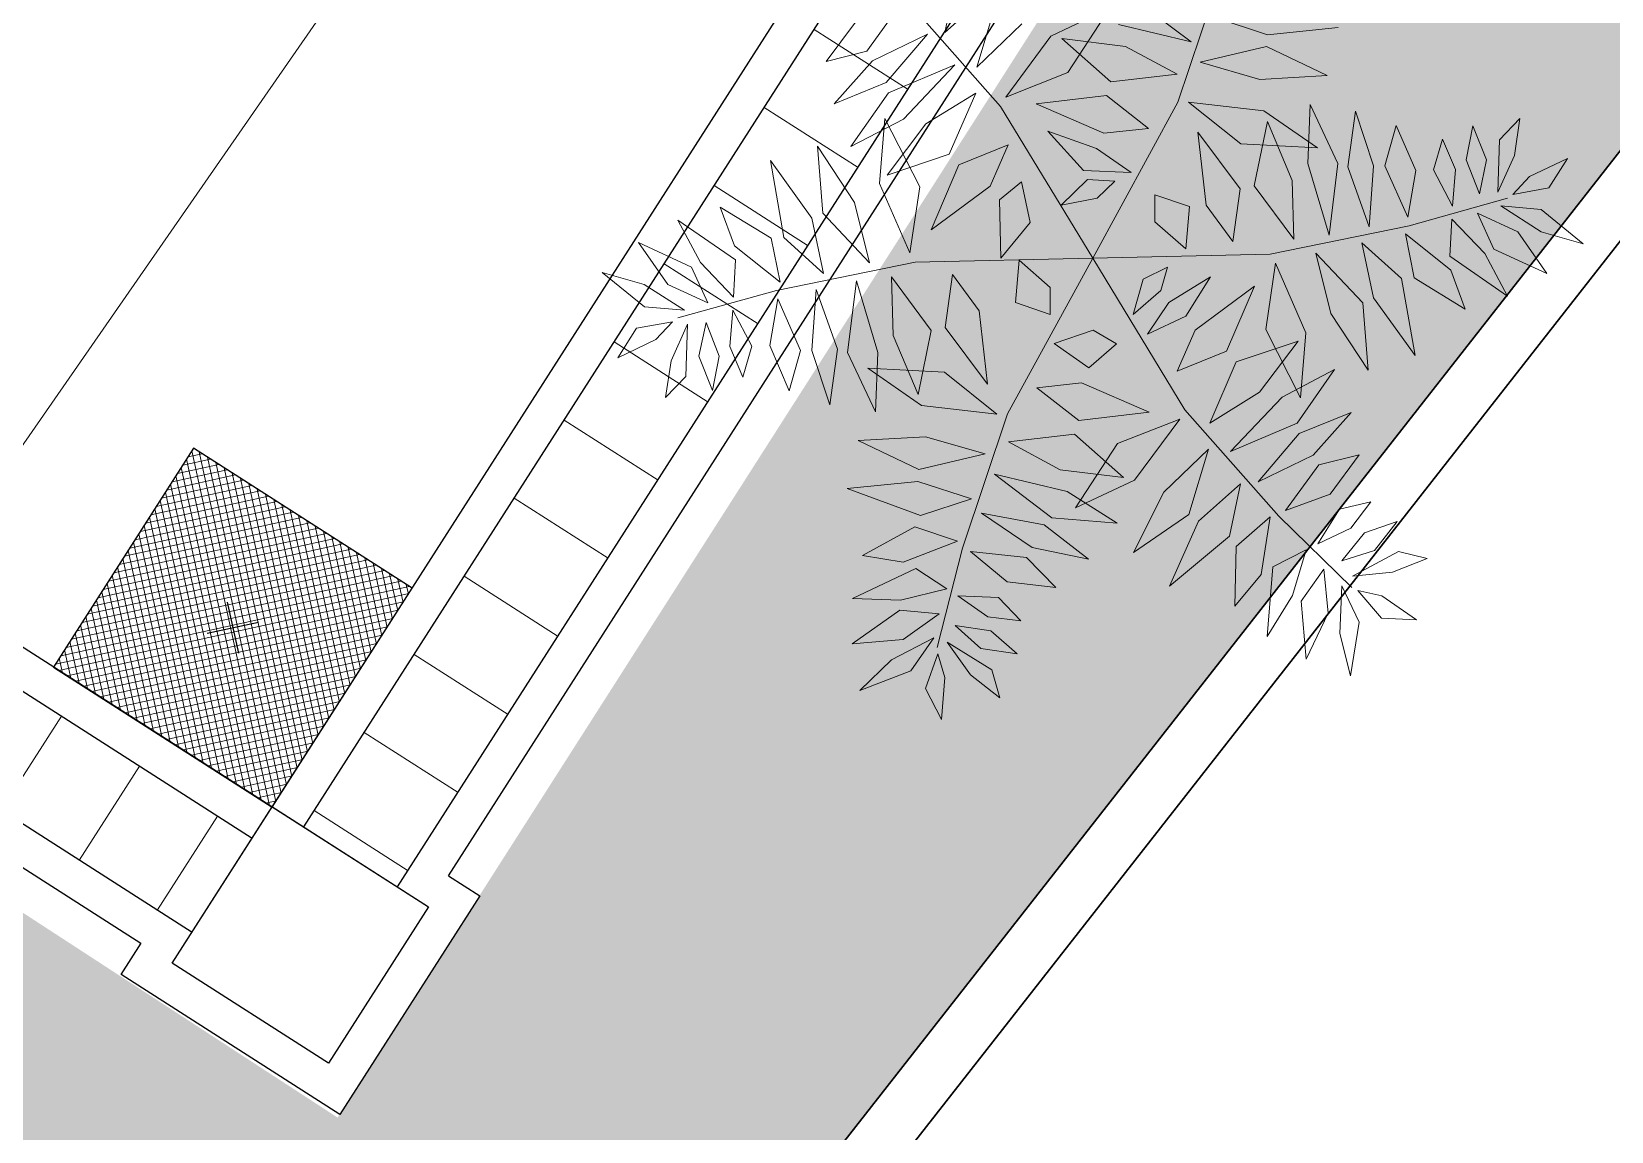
# Model space of a CAD drawing. Header units: inches. Extents: x 249 to 1192, y -18 to 440.
# Drawn here: x 977.752 to 982.012, y 67.569 to 70.533 of the extents above; entities that cross this region are included whole.
import ezdxf

# ---------------------------------------------------------------- set-up
doc = ezdxf.new("R2010")
doc.units = ezdxf.units.IN
doc.header["$MEASUREMENT"] = 0
for name, color, linetype, lineweight in [('ARSIR BETON', 8, 'Continuous', 0), ('DINDING', 6, 'Continuous', 0), ('DINDING2', 137, 'Continuous', 20), ('PAGAR SITE', 6, 'Continuous', 30), ('RENCANA JALAN', 13, 'Continuous', 15), ('VEGETASI', 60, 'Continuous', 0)]:
    doc.layers.add(name, color=color, linetype=linetype, lineweight=lineweight)
for name, color, linetype in [('KOLOM', 5, 'Continuous'), ('RUMPUT', 86, 'Continuous'), ('SALURAN', 117, 'Continuous')]:
    doc.layers.add(name, color=color, linetype=linetype)
pattern_1 = [(57.36874968947846, (0, 0), (-0.0535506494527033, 0.244197313478704), [0.046875, -0.30667839075]), (12.36874968947846, (0, 0), (-0.05355064946683093, 0.2441973135431277), [0.04687499999999999, -0.203125]), (102.3687496894784, (0, 0), (-0.2441973135431277, -0.05355064946683093), [0.04687499999999999, -0.203125])]

# ---------------------------------------------------------------- blocks, each defined once
blk = doc.blocks.new('TAPAK')
at = {"layer": 'PAGAR SITE'}
for points in [[(139.8030665763735, 187.3690741418828), (137.84560980871, 188.2685178808201), (144.9357596205815, 206.6483920818373), (129.9734477652098, 218.6556809006473), (147.8531234604804, 253.7936992966494), (152.2845818887893, 251.4217517426239), (170.0457614442041, 244.61386010742), (173.9541275252621, 249.1971732825822), (185.5825499774351, 262.9761678494497), (190.5190300749963, 271.0225809786882), (198.3754611163797, 266.6320808600244), (239.5444814521198, 239.8570203634463), (197.9183556917595, 186.7456651351839), (197.4016729373661, 184.0955634519815), (182.0766370042201, 196.8058495875406), (172.7601028856106, 184.6568458416861), (169.8431924775636, 181.4162851384394), (164.0755296469461, 173.7295325424264), (162.3114334203818, 174.9607641451378)], [(139.8571582898389, 187.5092966922086), (138.0362682734078, 188.3459885423828), (145.1151815070778, 206.6967340367756), (130.1624403588543, 218.6963423416355), (147.9173587668499, 253.5891815783497), (152.2221003628903, 251.2850594784531), (170.0910920203197, 244.4358432732685), (174.0685134918042, 249.1001372148669), (185.7044857051702, 262.8880778033369), (190.5715742339467, 270.8213833702856), (198.2978960855188, 266.5035936732237), (239.3253559860834, 239.8205997156313), (197.7780338227756, 186.8097910974575), (197.3028268650324, 184.3724216519392), (182.0524409361768, 197.0207945287829), (172.6446656806694, 184.7528099581029), (169.7272282753677, 181.5116637838079), (164.042532339159, 173.9354838772376), (162.4015125935179, 175.0808156006901)]]:
    blk.add_lwpolyline(points, dxfattribs=at)
at = {"layer": 'RENCANA JALAN'}
blk.add_lwpolyline([(238.8186076660272, 246.4668074431007), (180.9058510639857, 163.0774370909467, 0.3362561549102545), (181.0457218854317, 159.6889200181071, 4.598988858042809)], format="xyb", dxfattribs=at)
blk = doc.blocks.new('palm')
for p, q in [((3.759612747322535, 4.300565249999636), (3.836756547840196, 4.688728821478435)), ((3.836756547840196, 4.688728821478435), (4.042473312336369, 4.229990045118029)), ((4.66819526218751, 4.58286606951151), (4.36819160579762, 4.100602151054773)), ((4.66819526218751, 4.112364666754729), (4.66819526218751, 4.58286606951151)), ((1.113320056872908, 4.40117750952777), (0.3620007837307639, 3.805606312627788)), ((3.528181345755002, 3.830063847242855), (3.356750653329073, 4.265277592203347)), ((3.356750653329073, 4.265277592203347), (3.759612747322535, 3.97709557019698)), ((4.11961711285403, 3.694794750685105), (3.759612747322535, 4.300565249999636)), ((-0.1647095395601355, 2.387528305363958), (-0.6300786872743629, 4.239817918321933)), ((4.042473312336369, 4.229990045118029), (4.11961711285403, 3.694794750685105)), ((4.308190896656015, 3.777132471252116), (4.66819526218751, 4.112364666754729)), ((4.36819160579762, 4.100602151054773), (4.308190896656015, 3.777132471252116)), ((3.228177689365111, 3.477187822849373), (3.108176271096454, 3.894757849629968)), ((3.108176271096454, 3.894757849629968), (3.476752182308701, 3.641863374694367)), ((3.759612747322535, 3.97709557019698), (3.92247189405316, 3.541881825236487)), ((0.3620007837307639, 3.805606312627788), (-0.3723027135420125, 3.615908277337439)), ((-0.2029764914623229, 3.003474968892988), (0.4362896165403072, 3.663740057469113)), ((0.4362896165403072, 3.663740057469113), (1.337057836353779, 3.77712472161511)), ((1.337057836353779, 3.77712472161511), (0.6004588954383507, 3.242337611838593)), ((2.645313467975939, 3.171361971937586), (2.482454321230762, 3.712438579575974)), ((2.482454321230762, 3.712438579575974), (3.031032470578793, 3.341918726291624)), ((3.356750653329073, 2.665573022095487), (4.273904713889351, 3.694794750685105)), ((3.476752182308701, 3.641863374694367), (3.708183583876234, 3.206649629733874)), ((3.92247189405316, 3.541881825236487), (3.528181345755002, 3.830063847242855)), ((4.736767517024418, 3.812420129048405), (4.256761622513295, 3.559525654127356)), ((5.46534779376816, 3.730082297770423), (4.736767517024418, 3.812420129048405)), ((4.899626663755043, 3.559525654127356), (5.46534779376816, 3.730082297770423)), ((2.233879828287172, 2.889061152425711), (1.916733080506674, 3.577169372321805)), ((1.916733080506674, 3.577169372321805), (2.516740393301006, 3.089024251370574)), ((3.708183583876234, 3.206649629733874), (3.228177689365111, 3.477187822849373)), ((4.256761622513295, 3.559525654127356), (4.899626663755043, 3.559525654127356)), ((-0.4541646061552456, 3.168293556969729), (-1.423072761535877, 3.242712805164047)), ((0.6004588954383507, 3.242337611838593), (-0.2029764914623229, 3.003474968892988)), ((2.096735318627907, 2.853773605340393), (1.351011950493557, 3.324274897386204)), ((1.351011950493557, 3.324274897386204), (1.75387404448702, 2.636166677504661)), ((3.031032470578793, 3.341918726291624), (3.279606852811412, 2.753792055867962)), ((4.042473312336369, 3.306631179206306), (4.633909079420846, 3.388968899773317)), ((4.488193024066277, 3.018449046488968), (4.042473312336369, 3.306631179206306)), ((4.633909079420846, 3.388968899773317), (5.268202574981842, 3.124311909166863)), ((-1.406050343139214, 2.83698279048258), (-0.4541646061552456, 3.168293556969729)), ((2.516740393301006, 3.089024251370574), (2.911030941584613, 2.365628484389163)), ((3.279606852811412, 2.753792055867962), (2.645313467975939, 3.171361971937586)), ((3.793898819378228, 3.053736704285257), (4.41962076924392, 2.900823778822087)), ((4.042473312336369, 2.618522959310212), (3.793898819378228, 3.053736704285257)), ((5.268202574981842, 3.124311909166863), (4.488193024066277, 3.018449046488968)), ((-2.088513060327386, 2.214950776804471), (-1.621910723333713, 2.959426342029474)), ((-1.621910723333713, 2.959426342029474), (-1.629497068235651, 1.925700743566267)), ((-0.04439647501567379, 2.466528809149168), (0.8739471554144984, 2.916180688684108)), ((1.751983021385968, 2.884329110966064), (0.852957252995111, 2.374036291235825)), ((0.8739471554144984, 2.916180688684108), (1.751983021385968, 2.884329110966064)), ((1.702444770329748, 2.330340826592874), (0.9910075849620625, 2.818485947544104)), ((0.9910075849620625, 2.818485947544104), (1.308154332742561, 1.995108631104813)), ((2.516740393301006, 1.977464802199393), (2.096735318627907, 2.853773605340393)), ((2.911030941584613, 2.365628484389163), (2.233879828287172, 2.889061152425711)), ((4.41962076924392, 2.900823778822087), (4.985342009968008, 2.583235301513923)), ((-1.166912034386769, 2.639530907326844), (-1.945376749732532, 2.267480721377069)), ((-0.3786929567286279, 2.699125203158474), (-1.166912034386769, 2.639530907326844)), ((-1.073737658793107, 2.130449135060189), (-0.3786929567286279, 2.699125203158474)), ((1.75387404448702, 2.636166677504661), (2.516740393301006, 1.977464802199393)), ((1.985305446054554, 1.336406755799544), (3.356750653329073, 2.665573022095487)), ((4.985342009968008, 2.583235301513923), (4.042473312336369, 2.618522959310212)), ((0, 0), (-0.1647095395601355, 2.387528305363958)), ((0.852957252995111, 2.374036291235825), (-0.04439647501567379, 2.466528809149168)), ((3.37389374471968, 2.547947754428606), (4.153903295620694, 2.465610033861594)), ((3.793898819378228, 2.112734009468113), (3.37389374471968, 2.547947754428606)), ((4.153903295620694, 2.465610033861594), (4.599623007365153, 2.130377727662562)), ((-3.31761983789329, 1.485530549674877), (-3.571471947027021, 2.160465929933707)), ((-3.114751398577937, 2.216305081907194), (-3.31761983789329, 1.485530549674877)), ((-2.702573904069141, 1.325954704385367), (-2.954747219555429, 2.209707923291717)), ((-2.507717264961684, 2.141181502054678), (-2.702573904069141, 1.325954704385367)), ((-2.158274885034189, 1.194815945025766), (-2.088513060327386, 2.214950776804471)), ((-1.945376749732532, 2.267480721377069), (-1.073737658793107, 2.130449135060189)), ((1.171009712372324, 1.859839534547064), (0.2795702888979577, 2.195071730035124)), ((0.2795702888979577, 2.195071730035124), (0.905292238749098, 1.424625789572019)), ((2.148164482074208, 1.677520264507621), (1.702444770329748, 2.330340826592874)), ((2.945317124365829, 2.130377727662562), (3.656754309718963, 2.012752459995681)), ((3.476752182308701, 1.589301230720594), (2.945317124365829, 2.130377727662562)), ((4.599623007365153, 2.130377727662562), (3.793898819378228, 2.112734009468113)), ((-1.629497068235651, 1.925700743566267), (-2.158274885034189, 1.194815945025766)), ((-1.025163352343952, 1.944043922194396), (-1.761202769193915, 1.339650866197189)), ((-0.3098023023630958, 1.877444393816404), (-1.025163352343952, 1.944043922194396)), ((1.308154332742561, 1.995108631104813), (2.148164482074208, 1.677520264507621)), ((3.656754309718963, 2.012752459995681), (4.36819160579762, 1.236425206327112)), ((-0.7811159782140749, 1.496318935518502), (-0.3098023023630958, 1.877444393816404)), ((1.471013368762215, 1.207018861736287), (1.171009712372324, 1.859839534547064)), ((-2.150014985614689, 1.051121549564414), (-3.986829340603435, 1.574244785515475)), ((-1.761202769193915, 1.339650866197189), (-0.7811159782140749, 1.496318935518502)), ((2.49959741262137, 1.677520264507621), (3.391036836095736, 1.454032134162844)), ((3.108176271096454, 1.101156109769363), (2.49959741262137, 1.677520264507621)), ((4.36819160579762, 1.236425206327112), (3.476752182308701, 1.589301230720594)), ((-4.024657330694026, 1.463326832061284), (-4.069136837584665, 0.7052276195172453)), ((-3.933543806037051, 0.6350489748292603), (-3.504209824342979, 1.338212532849866)), ((-3.504209824342979, 1.338212532849866), (-3.618940379703417, 0.4900660355197033)), ((0, 0), (1.985305446054554, 1.336406755799544)), ((0.7252900006278651, 1.289356582317851), (0.245284216827713, 1.17173131465097)), ((0.9910075849620625, 0.7835676324611995), (0.7252900006278651, 1.289356582317851)), ((0.905292238749098, 1.424625789572019), (1.471013368762215, 1.207018861736287)), ((3.391036836095736, 1.454032134162844), (3.939614874732797, 0.7306362564850133)), ((-2.970904999456252, 1.190828754770337), (-3.519808080163784, 0.3889391998236533)), ((-3.159924387611682, 0.2008161129924702), (-2.970904999456252, 1.190828754770337)), ((-0.7539706467068754, 1.272797924568295), (-1.432113603339531, 1.115876441996079)), ((-1.432113603339531, 1.115876441996079), (-0.7429696992912795, 0.9278518862993224)), ((-0.1830857095337706, 1.250021619198378), (-0.7539706467068754, 1.272797924568295)), ((-0.7429696992912795, 0.9278518862993224), (-0.1830857095337706, 1.250021619198378)), ((0.245284216827713, 1.17173131465097), (0.4424294356285827, 0.8659054637537338)), ((2.113878410018515, 1.271712864123401), (2.962460215741885, 0.7012299118941883)), ((2.482454321230762, 0.4483354369731387), (2.113878410018515, 1.271712864123401)), ((3.939614874732797, 0.7306362564850133), (3.108176271096454, 1.101156109769363)), ((-4.456293287876179, 0.2936491722502979), (-4.409702778793871, 0.9539916465437273)), ((-2.526857438802836, 1.021604938650853), (-2.869356804716517, 0.3091899700229988)), ((-2.381891991535667, 0.1353405039553763), (-2.526857438802836, 1.021604938650853)), ((0, 0), (-2.150014985614689, 1.051121549564414)), ((-0.6307164827303495, 0.8520507664215984), (-0.7404420985549223, 0.3718790295970393)), ((-0.3083612012851518, 1.032354797702283), (-0.6307164827303495, 0.8520507664215984)), ((-0.3859491669427371, 0.7102794997190358), (-0.3083612012851518, 1.032354797702283)), ((0.4424294356285827, 0.8659054637537338), (0.9910075849620625, 0.7835676324611995)), ((2.04077305807732, 0.855420863837935), (1.686408216963173, -0.07169325664290227)), ((2.1961731754418, -0.08420449835830368), (2.04077305807732, 0.855420863837935)), ((-4.069136837584665, 0.7052276195172453), (-4.456293287876179, 0.2936491722502979)), ((-1.780815781850833, 0.6704255320801167), (-2.1961731754418, 0.08420438764733262)), ((-1.686408216963173, 0.07169314593193121), (-1.780815781850833, 0.6704255320801167)), ((-0.7404420985549223, 0.3718790295970393), (-0.3859491669427371, 0.7102794997190358)), ((1.471680944974651, 0.6439815430785529), (1.185399134919862, 0.04979753190127667)), ((1.479260647349292, 0.01655865774955601), (1.471680944974651, 0.6439815430785529)), ((2.962460215741885, 0.7012299118941883), (3.37389374471968, -0.07509723106340971)), ((-4.056286161590833, -0.1286451463383855), (-3.933543806037051, 0.6350489748292603)), ((-3.618940379703417, 0.4900660355197033), (-4.056286161590833, -0.1286451463383855)), ((0.913863784444402, 0.442454234478646), (0.7252900006278651, 0.1248657571704825)), ((1.00815067635267, 0.1248657571704825), (0.913863784444402, 0.442454234478646)), ((2.936384223983623, 0.5510052261670353), (2.381891880824696, -0.1353405039553763)), ((3.37389374471968, -0.07509723106340971), (2.482454321230762, 0.4483354369731387)), ((2.869356804716517, -0.3091900807339698), (2.936384223983623, 0.5510052261670353)), ((3.554412551762653, 0.4921267757454189), (3.159924387611682, -0.2008161129924702)), ((3.519808080163784, -0.3889393105346244), (3.554412551762653, 0.4921267757454189)), ((-3.519808080163784, 0.3889391998236533), (-3.554412551762653, -0.4921267757454189)), ((-2.869356804716517, 0.3091899700229988), (-2.936384334694594, -0.5510053368780063)), ((-1.36266707831237, 0.3488284976483556), (-1.479260647349292, -0.01655876846052706)), ((-0.9711108247429365, -0.04979753190127667), (-1.36266707831237, 0.3488284976483556)), ((-3.554412551762653, -0.4921267757454189), (-3.159924387611682, 0.2008161129924702)), ((-3.37389374471968, 0.07509723106340971), (-2.482454321230762, -0.4483355476841098)), ((-2.962460215741885, -0.7012300226051593), (-3.37389374471968, 0.07509723106340971)), ((-2.936384334694594, -0.5510053368780063), (-2.381891991535667, 0.1353405039553763)), ((-2.1961731754418, 0.08420438764733262), (-2.04077305807732, -0.855420863837935)), ((-2.04077305807732, -0.855420863837935), (-1.686408216963173, 0.07169314593193121)), ((0, 0), (-1.985305446054554, -1.336406755799544)), ((0, 0), (0.1647095395601355, -2.387528305363958)), ((0, 0), (2.150014874903718, -1.051121549564414)), ((0.7252900006278651, 0.1248657571704825), (0.8710060559824342, -0.3456355348898796)), ((0.8710060559824342, -0.3456355348898796), (1.00815067635267, 0.1248657571704825)), ((1.185399134919862, 0.04979753190127667), (1.174093294495833, -0.4664538760116557)), ((1.174093294495833, -0.4664538760116557), (1.479260647349292, 0.01655865774955601)), ((3.618940379703417, -0.4900661462306743), (4.056286161590833, 0.1286451463383855)), ((4.056286161590833, 0.1286451463383855), (3.93354369532608, -0.6350490855402313)), ((-1.479260647349292, -0.01655876846052706), (-1.043104324620799, -0.6675066851894371)), ((-1.043104324620799, -0.6675066851894371), (-0.9711108247429365, -0.04979753190127667)), ((1.686408216963173, -0.07169325664290227), (1.780815781850833, -0.6704255320801167)), ((1.780815781850833, -0.6704255320801167), (2.1961731754418, -0.08420449835830368)), ((2.381891880824696, -0.1353405039553763), (2.526857438802836, -1.021604938650853)), ((3.159924387611682, -0.2008161129924702), (2.970904999456252, -1.190828754770337)), ((2.526857438802836, -1.021604938650853), (2.869356804716517, -0.3091900807339698)), ((2.970904999456252, -1.190828754770337), (3.519808080163784, -0.3889393105346244)), ((4.069136837584665, -0.7052276195172453), (4.456293287876179, -0.2936492829612689)), ((4.456293287876179, -0.2936492829612689), (4.409702778793871, -0.9539917572401464)), ((-2.482454321230762, -0.4483355476841098), (-2.113878410018515, -1.271712864123401)), ((-0.2709988539136248, -0.6424173334235093), (-0.8195768925361335, -0.5600796128419461)), ((-0.8195768925361335, -0.5600796128419461), (-0.5538594189129071, -1.065868562684045)), ((3.504209824342979, -1.338212532849866), (3.618940379703417, -0.4900661462306743)), ((3.93354369532608, -0.6350490855402313), (3.504209824342979, -1.338212532849866)), ((-3.939614985443768, -0.7306363671959843), (-3.108176271096454, -1.101156109769363)), ((-3.391036836095736, -1.454032134162844), (-3.939614985443768, -0.7306363671959843)), ((-2.113878410018515, -1.271712864123401), (-2.962460215741885, -0.7012300226051593)), ((-0.07385352440178394, -0.9482431843207451), (-0.2709988539136248, -0.6424173334235093)), ((0.5286813891143538, -0.8161079318524571), (0.1830857095337706, -1.250021619198378)), ((0.8921069997013547, -0.7982880753843347), (0.5286813891143538, -0.8161079318524571)), ((0.7539705359959044, -1.272797924568295), (0.8921069997013547, -0.7982880753843347)), ((4.024657330694026, -1.463326832061284), (4.069136837584665, -0.7052276195172453)), ((4.625421894103056, -1.057089990878012), (4.927047328921617, -0.744380687494413)), ((4.927047328921617, -0.744380687494413), (4.892322295054328, -1.190024009920307)), ((5.081023283695686, -1.140462731345906), (5.372214159142459, -0.7743926111725159)), ((5.372214159142459, -0.7743926111725159), (5.324072171963053, -1.26737240095099)), ((-0.5538594189129071, -1.065868562684045), (-0.07385352440178394, -0.9482431843207451)), ((2.150014874903718, -1.051121549564414), (3.986829340603435, -1.574244896226446)), ((4.409702778793871, -0.9539917572401464), (4.024657330694026, -1.463326832061284)), ((4.631131829533842, -1.60805635813449), (4.625421894103056, -1.057089990878012)), ((5.604205084775458, -1.105637505694176), (5.978936535786488, -0.978364267226425)), ((5.978936535786488, -0.978364267226425), (5.684515499291592, -1.385889652287005)), ((-4.36819160579762, -1.236425317038083), (-3.476752182308701, -1.589301230720594)), ((-3.656754420429934, -2.012752459995681), (-4.36819160579762, -1.236425317038083)), ((-3.108176271096454, -1.101156109769363), (-2.49959741262137, -1.677520264507621)), ((-0.905292238749098, -1.424625789572019), (-1.471013479473186, -1.207018972447258)), ((-1.471013479473186, -1.207018972447258), (-1.171009823083295, -1.859839534547064)), ((0.1830857095337706, -1.250021619198378), (0.7539705359959044, -1.272797924568295)), ((1.629497068235651, -1.925700743566267), (2.158274774323218, -1.194815945025766)), ((2.158274774323218, -1.194815945025766), (2.088513060327386, -2.214950776804471)), ((4.892322295054328, -1.190024009920307), (4.631131829533842, -1.60805635813449)), ((5.028595523661352, -1.626019361516228), (5.081023283695686, -1.140462731345906)), ((5.324072171963053, -1.26737240095099), (5.028595523661352, -1.626019361516228)), ((5.25959471668466, -1.720295736056869), (5.604205084775458, -1.105637505694176)), ((-2.49959741262137, -1.677520264507621), (-3.391036836095736, -1.454032134162844)), ((-1.985305446054554, -1.336406755799544), (-3.356750764040044, -2.665573132806458)), ((-0.2795703995943768, -2.195071730035124), (-0.905292238749098, -1.424625789572019)), ((1.761202658482944, -1.339650866197189), (0.7811159782140749, -1.496319046229473)), ((1.025163352343952, -1.944044032905367), (1.761202658482944, -1.339650866197189)), ((2.507717264961684, -2.141181502054678), (2.702573793372721, -1.325954704385367)), ((2.702573793372721, -1.325954704385367), (2.954747108844458, -2.209708034002688)), ((3.114751287866966, -2.216305081907194), (3.31761983789329, -1.485530549674877)), ((3.31761983789329, -1.485530549674877), (3.571471947027021, -2.160465929933707)), ((5.684515499291592, -1.385889652287005), (5.25959471668466, -1.720295736056869)), ((-3.476752182308701, -1.589301230720594), (-2.945317124365829, -2.130377838358982)), ((-1.308154332742561, -1.995108631104813), (-2.148164592785179, -1.677520264507621)), ((-2.148164592785179, -1.677520264507621), (-1.702444881040719, -2.330340937303845)), ((0.7811159782140749, -1.496319046229473), (0.3098023023630958, -1.877444504527375)), ((3.726630718418164, -2.229245875147171), (3.893534292030381, -1.647903904638952)), ((3.893534292030381, -1.647903904638952), (4.21223251792253, -2.364580732944887)), ((3.986829340603435, -1.574244896226446), (5.336738517202321, -1.853912719874643)), ((-1.171009823083295, -1.859839534547064), (-0.2795703995943768, -2.195071730035124)), ((0.3098023023630958, -1.877444504527375), (1.025163352343952, -1.944044032905367)), ((4.288943999184994, -2.191623139835428), (4.541562919024727, -1.75874447239039)), ((4.541562919024727, -1.75874447239039), (4.721997476386605, -2.377091974660289)), ((4.858150142725208, -2.377664673113031), (4.88486326567363, -1.847569085235591)), ((4.88486326567363, -1.847569085235591), (5.251887698788778, -2.318598570680479)), ((5.670036402327241, -2.195950982160866), (5.211020410235506, -1.906700948922662)), ((5.211020410235506, -1.906700948922662), (5.532452930870932, -2.463438363061869)), ((5.735321480897255, -1.732663830844103), (5.42518815814401, -1.842436498060124)), ((5.42518815814401, -1.842436498060124), (5.895509879948804, -1.986593325666036)), ((6.302976035614847, -1.751342679635854), (5.735321480897255, -1.732663830844103)), ((5.895509879948804, -1.986593325666036), (6.302976035614847, -1.751342679635854)), ((-4.599623007365153, -2.130377838358982), (-3.793898930089199, -2.112734009468113)), ((-3.793898930089199, -2.112734009468113), (-3.37389374471968, -2.547947754428606)), ((-2.945317124365829, -2.130377838358982), (-3.656754420429934, -2.012752459995681)), ((-1.75387404448702, -2.636166788215633), (-2.516740503997426, -1.977464912910364)), ((-2.516740503997426, -1.977464912910364), (-2.096735318627907, -2.853773605340393)), ((-0.9910075849620625, -2.818486058255075), (-1.308154332742561, -1.995108631104813)), ((1.621910723333713, -2.959426342029474), (1.629497068235651, -1.925700743566267)), ((-4.153903295620694, -2.465610033861594), (-4.599623007365153, -2.130377838358982)), ((-1.702444881040719, -2.330340937303845), (-0.9910075849620625, -2.818486058255075)), ((1.073737658793107, -2.13044924577116), (0.3786928460176568, -2.699125203158474)), ((1.945376639021561, -2.267480721377069), (1.073737658793107, -2.13044924577116)), ((1.166911923675798, -2.639530907326844), (1.945376639021561, -2.267480721377069)), ((2.088513060327386, -2.214950776804471), (1.621910723333713, -2.959426342029474)), ((2.602557038379018, -3.046488465130096), (2.507717264961684, -2.141181502054678)), ((2.954747108844458, -2.209708034002688), (2.602557038379018, -3.046488465130096)), ((3.25487143821374, -3.164752303200657), (3.114751287866966, -2.216305081907194)), ((3.571471947027021, -2.160465929933707), (3.25487143821374, -3.164752303200657)), ((4.144772779400228, -2.91820146291866), (3.726630718418164, -2.229245875147171)), ((4.72981841400906, -3.025815190892899), (4.288943999184994, -2.191623139835428)), ((5.251887698788778, -2.318598570680479), (5.339834720172803, -3.00024137586297)), ((5.963019991133478, -2.868088852759684), (5.670036402327241, -2.195950982160866)), ((-3.37389374471968, -2.547947754428606), (-4.153903295620694, -2.465610033861594)), ((-2.516740503997426, -3.089024362081545), (-2.911030941584613, -2.365628484389163)), ((-2.911030941584613, -2.365628484389163), (-2.233879938998143, -2.889061263136682)), ((-1.751983021385968, -2.884329110966064), (-0.852957252995111, -2.374036291235825)), ((0.04439636430470273, -2.466528809149168), (-0.8739471554144984, -2.916180799395079)), ((-0.852957252995111, -2.374036291235825), (0.04439636430470273, -2.466528809149168)), ((0.1647095395601355, -2.387528305363958), (0.6300786872743629, -4.239817918321933)), ((4.21223251792253, -2.364580732944887), (4.144772779400228, -2.91820146291866)), ((4.721997476386605, -2.377091974660289), (4.72981841400906, -3.025815190892899)), ((5.339834720172803, -3.00024137586297), (4.858150142725208, -2.377664673113031)), ((5.532452930870932, -2.463438363061869), (5.963019991133478, -2.868088852759684)), ((-4.985342009968008, -2.583235412224894), (-4.042473312336369, -2.618522959310212)), ((-4.41962076924392, -2.900823778822087), (-4.985342009968008, -2.583235412224894)), ((-3.356750764040044, -2.665573132806458), (-4.273904713889351, -3.694794750685105)), ((-4.042473312336369, -2.618522959310212), (-3.793898930089199, -3.053736704285257)), ((-3.031032470578793, -3.341918837002595), (-3.279606963522383, -2.753792055867962)), ((-3.279606963522383, -2.753792055867962), (-2.645313467975939, -3.171362082648557)), ((-1.351011950493557, -3.324275008097175), (-1.75387404448702, -2.636166788215633)), ((0.3786928460176568, -2.699125203158474), (1.166911923675798, -2.639530907326844)), ((-3.793898930089199, -3.053736704285257), (-4.41962076924392, -2.900823778822087)), ((-2.233879938998143, -2.889061263136682), (-1.916733191217645, -3.577169483018224)), ((-2.096735318627907, -2.853773605340393), (-1.351011950493557, -3.324275008097175)), ((-0.8739471554144984, -2.916180799395079), (-1.751983021385968, -2.884329110966064)), ((1.406050343139214, -2.836982901193551), (0.4541646061552456, -3.1682936676807)), ((2.203400601269095, -2.832148232351756), (1.406050343139214, -2.836982901193551)), ((1.423072761535877, -3.242712915875018), (2.203400601269095, -2.832148232351756)), ((-5.268202574981842, -3.124311909166863), (-4.488193024066277, -3.018449157199939)), ((-4.633909079420846, -3.388968899773317), (-5.268202574981842, -3.124311909166863)), ((-4.488193024066277, -3.018449157199939), (-4.042473312336369, -3.306631179206306)), ((-2.645313467975939, -3.171362082648557), (-2.482454321230762, -3.712438579575974)), ((-1.916733191217645, -3.577169483018224), (-2.516740503997426, -3.089024362081545)), ((-0.6004590061347699, -3.242337611838593), (0.2029764914623229, -3.003474968892988)), ((0.2029764914623229, -3.003474968892988), (-0.4362897272512782, -3.663740168180084)), ((0.4541646061552456, -3.1682936676807), (1.423072761535877, -3.242712915875018)), ((-4.042473312336369, -3.306631179206306), (-4.633909079420846, -3.388968899773317)), ((-3.476752182308701, -3.641863374694367), (-3.708183583876234, -3.206649629733874)), ((-3.708183583876234, -3.206649629733874), (-3.228177689365111, -3.477187933560344)), ((-2.482454321230762, -3.712438579575974), (-3.031032470578793, -3.341918837002595)), ((-1.337057836353779, -3.777124832326081), (-0.6004590061347699, -3.242337611838593)), ((0.5931788827583659, -3.703841017239029), (1.385060440705274, -3.379127298641833)), ((1.385060440705274, -3.379127298641833), (2.139552970373188, -3.448524336694391)), ((-4.899626663755043, -3.559525654127356), (-5.46534779376816, -3.730082408481394)), ((-4.256761733224266, -3.559525654127356), (-4.899626663755043, -3.559525654127356)), ((-4.736767517024418, -3.812420129048405), (-4.256761733224266, -3.559525654127356)), ((-3.759612747322535, -3.97709557019698), (-3.92247189405316, -3.541881825236487)), ((-3.92247189405316, -3.541881825236487), (-3.528181345755002, -3.830063957953826)), ((-3.228177689365111, -3.477187933560344), (-3.108176271096454, -3.894757849629968)), ((-0.3620007837307639, -3.805606312627788), (0.3723027135420125, -3.61590838804841)), ((0.3723027135420125, -3.61590838804841), (-0.08528247341746464, -4.173218389929389)), ((2.139552970373188, -3.448524336694391), (1.416803302039625, -3.724073336910806)), ((-5.46534779376816, -3.730082408481394), (-4.736767517024418, -3.812420129048405)), ((-4.308190896656015, -3.777132471252116), (-4.66819526218751, -4.1123647774657)), ((-4.36819160579762, -4.100602151054773), (-4.308190896656015, -3.777132471252116)), ((-4.042473312336369, -4.229990045118029), (-4.11961711285403, -3.694794750685105)), ((-4.11961711285403, -3.694794750685105), (-3.759612747322535, -4.300565249999636)), ((-3.528181345755002, -3.830063957953826), (-3.356750764040044, -4.265277702914318)), ((-3.108176271096454, -3.894757849629968), (-3.476752182308701, -3.641863374694367)), ((-0.4362897272512782, -3.663740168180084), (-1.337057836353779, -3.777124832326081)), ((-1.113320167583879, -4.40117750952777), (-0.3620007837307639, -3.805606312627788)), ((1.416803302039625, -3.724073336910806), (0.5931788827583659, -3.703841017239029)), ((-3.356750764040044, -4.265277702914318), (-3.759612747322535, -3.97709557019698)), ((0.7450504778826144, -4.217118998640217), (1.423823369608726, -3.876589702165802)), ((1.973838966630865, -4.006087862551794), (1.37867030822963, -4.29591048353177)), ((1.423823369608726, -3.876589702165802), (1.973838966630865, -4.006087862551794)), ((-4.66819526218751, -4.58286606951151), (-4.36819160579762, -4.100602151054773)), ((-4.66819526218751, -4.1123647774657), (-4.66819526218751, -4.58286606951151)), ((-3.836756547840196, -4.688728932189406), (-4.042473312336369, -4.229990045118029)), ((-0.08528247341746464, -4.173218389929389), (-1.113320167583879, -4.40117750952777)), ((-0.06726810097461566, -4.341979884615284), (0.5196405473107006, -4.195851548371138)), ((0.5196405473107006, -4.195851548371138), (0.05832922230183613, -4.830190766806481)), ((0.6300786872743629, -4.239817918321933), (1.062833803312969, -5.548707470559748)), ((1.37867030822963, -4.29591048353177), (0.7450504778826144, -4.217118998640217)), ((-3.759612747322535, -4.300565249999636), (-3.836756547840196, -4.688728932189406)), ((-0.4548502279649256, -5.048579301277641), (-0.06726810097461566, -4.341979884615284)), ((0.9229482456576079, -4.814705987868365), (1.397244204737945, -4.534277813727385)), ((1.397244204737945, -4.534277813727385), (1.818871057825163, -4.639138537109829)), ((1.818871057825163, -4.639138537109829), (1.415570112745627, -4.831887384614674)), ((0.05832922230183613, -4.830190766806481), (-0.4548502279649256, -5.048579301277641)), ((-0.2555235959589481, -5.609050492406823), (0.2464706868631765, -4.810146099145641)), ((0.2464706868631765, -4.810146099145641), (0.7476640996319475, -4.812481176661095)), ((0.7476640996319475, -4.812481176661095), (0.3023765964462655, -5.277915753482375)), ((1.415570112745627, -4.831887384614674), (0.9229482456576079, -4.814705987868365)), ((1.106123740319163, -5.167901186752715), (1.552841937926132, -4.970526689299732)), ((1.552841937926132, -4.970526689299732), (2.015463395102415, -5.039670203375863)), ((2.015463395102415, -5.039670203375863), (1.564459424640518, -5.244467971147969)), ((0.3023765964462655, -5.277915753482375), (-0.2555235959589481, -5.609050492406823)), ((0.3699570079479599, -5.396113719601999), (0.8423899533518124, -5.154200153730926)), ((0.8423899533518124, -5.154200153730926), (0.617978619367932, -5.707567470453796)), ((1.564459424640518, -5.244467971147969), (1.106123740319163, -5.167901186752715)), ((0.07163214519096073, -6.12455317430431), (0.3699570079479599, -5.396113719601999)), ((0.9542587877367623, -5.466226603050018), (0.6328262671158882, -6.022964017189224)), ((0.933268885302823, -6.008371111209271), (0.9542587877367623, -5.466226603050018)), ((1.13997760383063, -5.415090486741974), (1.844592337452923, -5.406202755693812)), ((1.642042186955223, -5.615879697405035), (1.13997760383063, -5.415090486741974)), ((1.844592337452923, -5.406202755693812), (2.14217998793174, -5.66709308870486)), ((0.617978619367932, -5.707567470453796), (0.07163214519096073, -6.12455317430431)), ((1.367129875099636, -5.833265981898876), (1.116997261487995, -5.61956896931224)), ((1.116997261487995, -5.61956896931224), (1.227314617761294, -6.098958103117184)), ((2.14217998793174, -5.66709308870486), (1.642042186955223, -5.615879697405035)), ((1.634780773412785, -6.334208749147365), (1.367129875099636, -5.833265981898876)), ((0.4976721973653184, -6.598171261226526), (0.933268885302823, -6.008371111209271)), ((0.6328262671158882, -6.022964017189224), (0.4976721973653184, -6.598171261226526)), ((1.227314617761294, -6.098958103117184), (1.634780773412785, -6.334208749147365))]:
    blk.add_line(p, q)
blk = doc.blocks.new('K1')
at = {"layer": 'ARSIR BETON'}
h = blk.add_hatch(dxfattribs=at)
h.set_pattern_fill('ANSI37', color=256, scale=0.15, style=0)
h.set_pattern_definition([(45, (258.3748891430789, 277.1207513811261), (-0.01325825214724776, 0.01325825214724777), []), (135, (258.3748891430789, 277.1207513811261), (-0.01325825214724777, -0.01325825214724776), [])])
h.paths.add_polyline_path([(259.1248891430789, 277.170751381126), (259.1248891430789, 277.870751381126), (258.4248891430789, 277.870751381126), (258.4248891430789, 277.170751381126)])
at = {"layer": 'KOLOM'}
blk.add_lwpolyline([(258.4248891430789, 277.170751381126), (259.1248891430789, 277.170751381126), (259.1248891430789, 277.870751381126), (258.4248891430789, 277.870751381126)], close=True, dxfattribs=at)
for points in [[(258.7248891430789, 277.5707513811261), (258.8248891430789, 277.4707513811261)], [(258.7248891430789, 277.4707513811261), (258.8248891430789, 277.5707513811261)]]:
    blk.add_lwpolyline(points, dxfattribs=at)
blk = doc.blocks.new('LT1')
at = {"layer": 'DINDING2'}
h = blk.add_hatch(dxfattribs=at)
h.set_pattern_fill('_USER', color=23, scale=0.25, angle=90, style=0, pattern_type=0)
h.set_pattern_definition([(3.50823878194633e-15, (738.5591063257214, 123.7762502878707), (1.530757942277972e-17, -0.25), [])])
h.paths.add_polyline_path([(738.5586255684366, 121.8079693964919), (738.8591063257217, 121.8079693964919), (738.8591063257215, 142.6564311877358), (738.5580808532203, 142.6564311877358)])
h = blk.add_hatch(dxfattribs=at)
h.set_pattern_fill('_USER', color=23, scale=0.25, angle=90, style=0, pattern_type=0)
h.set_pattern_definition([(90, (711.4508492683333, 121.4074566602441), (-0.25, 1.530757942277972e-17), [])])
h.paths.add_polyline_path([(734.5723976631677, 121.707456660244), (734.5723976631679, 121.4074566602441), (738.4580808532253, 121.4074566602441), (738.4580808532253, 121.707456660244)])
h.paths.add_polyline_path([(730.8723023946515, 121.4074566602441), (730.8723023946515, 121.7074566602441), (729.4325683769544, 121.7074566602441), (729.4325683769544, 121.4074566602441)])
at = {"layer": 'DINDING'}
blk.add_lwpolyline([(738.8580811083843, 121.3079693964921), (738.8580811083843, 121.3074566602442)], dxfattribs=at)
at = {"layer": 'SALURAN'}
for points in [[(738.4580808532253, 121.3079693964921), (738.4580808532253, 143.1569439239834)], [(738.9580811083842, 121.9079693964918), (738.9580808532202, 143.1569439239834)], [(738.5580808532203, 142.6564311877358), (738.5580808532203, 121.8079693964919)], [(738.8580808532203, 142.6564311877358), (738.8580808532203, 121.8079693964919)], [(738.9580811083842, 121.9079693964918), (739.0580811083842, 121.9079693964918), (739.0580811083842, 121.2079693964922), (738.3580811083846, 121.2079693964922), (738.3580811083846, 121.3079693964921)], [(732.5325683721386, 121.8079693964919), (738.9580811083842, 121.8079693964919)], [(734.5723976631677, 121.707456660244), (738.4580811083845, 121.707456660244)], [(734.5723976631677, 121.4074566602441), (738.4580811083845, 121.4074566602441)], [(729.5325683721386, 121.3074566602442), (738.3580811083846, 121.3074566602442)]]:
    blk.add_lwpolyline(points, dxfattribs=at)
blk.add_lwpolyline([(738.4580811083845, 121.8079693964919), (738.9580811083842, 121.8079693964919), (738.9580811083842, 121.3079693964921), (738.4580811083845, 121.3079693964921)], close=True, dxfattribs=at)
at = {"layer": 'KOLOM'}
blk.add_blockref('K1', (479.3331919653104, -155.363294720887), dxfattribs=at)

msp = doc.modelspace()

# ---------------------------------------------------------------- hatches: boundary and pattern name
at = {"layer": 'RUMPUT'}
h = msp.add_hatch(dxfattribs=at)
h.set_pattern_fill('GRASS', color=256, scale=0.25, angle=-32.63125031052153, style=0)
h.set_pattern_definition(pattern_1)
edge = h.paths.add_edge_path(flags=17)
edge.add_line((928.2641801358429, 87.77966679945874), (928.2102571162511, 87.69545095796715))
edge.add_line((928.2102571162511, 87.69545095796715), (927.4523145428277, 88.18075813429114))
edge.add_line((927.4523145428277, 88.18075813429114), (927.9376217191518, 88.93870070771442))
edge.add_line((927.9376217191518, 88.93870070771442), (944.9810419464964, 115.3713075449288))
edge.add_line((944.9810419464964, 115.3713075449288), (944.6881731201454, 115.5588301200329))
edge.add_line((944.6881731201454, 115.5588301200329), (940.4070226355534, 108.5805976980109))
edge.add_line((940.4070226355534, 108.5805976980109), (924.7936289507031, 90.12836316794235))
edge.add_line((924.7936289507031, 90.12836316794235), (906.9246372932737, 96.97757937312682))
edge.add_line((906.9246372932737, 96.97757937312682), (902.6198956972332, 99.28170147302345))
edge.add_line((902.6198956972332, 99.28170147302345), (887.5537847216924, 69.67303889785137))
edge.add_line((887.5537847216924, 69.67303889785137), (887.5839640358097, 69.65371522052908))
edge.add_line((887.5839640358097, 69.65371522052908), (891.466421446403, 75.71725580791895))
edge.add_line((891.466421446403, 75.71725580791895), (893.1507382762345, 74.6387954160869))
edge.add_line((893.1507382762345, 74.6387954160869), (895.8468892558133, 78.84958749066337))
edge.add_line((895.8468892558133, 78.84958749066337), (898.4575803420505, 77.17797388332485))
edge.add_line((898.4575803420505, 77.17797388332485), (900.9840555867966, 75.56028329557753))
edge.add_line((900.9840555867966, 75.56028329557753), (903.1766002224103, 74.15640695535856))
edge.add_line((903.1766002224103, 74.15640695535856), (906.0370060762891, 72.32490212008338))
edge.add_line((906.0370060762891, 72.32490212008338), (908.5634813210349, 70.70721153233623))
edge.add_line((908.5634813210349, 70.70721153233623), (911.0899565657808, 69.08952094458907))
edge.add_arc((911.5752637421049, 69.84746351801277), 0.8999999999999068, 237.3687496894809, 417.3687496894814)
edge.add_line((912.060570918429, 70.60540609143649), (909.5340956736832, 72.22309667918358))
edge.add_line((909.5340956736832, 72.22309667918358), (907.0076204289373, 73.84078726693082))
edge.add_line((907.0076204289373, 73.84078726693082), (905.4287087104201, 74.85175724624926))
edge.add_line((905.4287087104201, 74.85175724624926), (904.4811451841913, 75.45847785467842))
edge.add_line((904.4811451841913, 75.45847785467842), (901.9546699394457, 77.07616844242597))
edge.add_line((901.9546699394457, 77.07616844242597), (899.4281946946996, 78.69385903017334))
edge.add_line((899.4281946946996, 78.69385903017334), (896.8175036084624, 80.36547263751206))
edge.add_line((896.8175036084624, 80.36547263751206), (899.5136545880416, 84.57626471208866))
edge.add_line((899.5136545880416, 84.57626471208866), (897.8293377582106, 85.65472510392057))
edge.add_line((897.8293377582106, 85.65472510392057), (901.711795168804, 91.71826569131034))
edge.add_line((901.711795168804, 91.71826569131034), (903.396111998635, 90.63980529947843))
edge.add_line((903.396111998635, 90.63980529947843), (906.0922629782137, 94.85059737405518))
edge.add_line((906.0922629782137, 94.85059737405518), (921.3353302881803, 85.09053082797953))
edge.add_line((921.3353302881803, 85.09053082797953), (926.4724966191636, 81.8012266328933))
edge.add_line((926.4724966191636, 81.8012266328933), (923.7225291895686, 77.50638515495434))
edge.add_line((923.7225291895686, 77.50638515495434), (919.4630514694381, 70.79575980628869))
edge.add_line((919.4630514694381, 70.79575980628869), (919.6768221338964, 70.6588834238465))
edge.add_line((919.6768221338964, 70.6588834238465), (925.0547665600768, 78.97698642392996))
edge.add_arc((932.3615963517668, 73.22370576023272), 9.300000000000063, 66.3350080141156, 141.7836714338509, ccw=False)
edge.add_line((936.0945068641443, 81.74165029554075), (936.5596564253326, 82.46811112825382))
edge.add_line((936.5596564253326, 82.46811112825382), (928.2641801358429, 87.77966679945874))
edge = h.paths.add_edge_path()
edge.add_arc((902.0036540352788, 51.04019550044824), 2.899999999999944, 21.48045213667681, 57.36874968948014)
edge.add_line((903.5674216034345, 53.48245490370259), (886.5721298860624, 64.36446275412109))
edge.add_line((886.5721298860624, 64.36446275412109), (889.2682808656411, 68.575254828697))
edge.add_line((889.2682808656411, 68.575254828697), (887.5537847216924, 69.67303889785137))
edge.add_line((887.5537847216924, 69.67303889785137), (884.8649772892379, 64.38886223630908))
edge.add_line((884.8649772892379, 64.38886223630908), (899.8177184374615, 52.38925393144922))
edge.add_line((899.8177184374615, 52.38925393144922), (892.7388052037916, 34.03850843705635))
edge.add_line((892.7388052037916, 34.03850843705635), (893.045840120689, 33.8974270920169))
edge.add_line((893.045840120689, 33.8974270920169), (904.7022274439962, 52.10212843513062))
edge = h.paths.add_edge_path()
edge.add_arc((936.7399936000423, 45.06376926786742), 1.89999999999996, 57.36874968947894, 147.3687496894797)
edge.add_line((935.1398926117033, 46.08830664010732), (918.367172414215, 19.89302387901222))
edge.add_line((918.367172414215, 19.89302387901222), (918.7450692695429, 19.62800377191144))
edge.add_line((918.7450692695429, 19.62800377191144), (936.7549778665605, 42.71331442345686))
edge.add_line((936.7549778665605, 42.71331442345686), (952.0053637954163, 30.06494154661328))
edge.add_line((952.0053637954163, 30.06494154661328), (952.4805707531593, 32.5023109921315))
edge.add_line((952.4805707531593, 32.5023109921315), (994.0278929164667, 85.51311961030572))
edge.add_line((994.0278929164667, 85.51311961030572), (953.000433015902, 112.1961135678978))
edge.add_line((953.000433015902, 112.1961135678978), (949.1372720901161, 114.3550084164287))
edge.add_line((949.1372720901161, 114.3550084164287), (945.2741111643297, 116.5139032649596))
edge.add_line((945.2741111643297, 116.5139032649596), (940.4070226355534, 108.5805976980109))
edge.add_line((940.4070226355534, 108.5805976980109), (924.7936289507031, 90.12836316794235))
edge.add_line((924.7936289507031, 90.12836316794235), (906.9246372932737, 96.97757937312682))
edge.add_line((906.9246372932737, 96.97757937312682), (902.6198956972332, 99.28170147302345))
edge.add_line((902.6198956972332, 99.28170147302345), (887.5537847216924, 69.67303889785137))
edge.add_line((887.5537847216924, 69.67303889785137), (887.5839640358097, 69.65371522052908))
edge.add_line((887.5839640358097, 69.65371522052908), (891.466421446403, 75.71725580791895))
edge.add_line((891.466421446403, 75.71725580791895), (893.1507382762345, 74.6387954160869))
edge.add_line((893.1507382762345, 74.6387954160869), (895.8468892558133, 78.84958749066337))
edge.add_line((895.8468892558133, 78.84958749066337), (898.4575803420505, 77.17797388332485))
edge.add_line((898.4575803420505, 77.17797388332485), (900.9840555867966, 75.56028329557753))
edge.add_line((900.9840555867966, 75.56028329557753), (903.1766002224103, 74.15640695535856))
edge.add_line((903.1766002224103, 74.15640695535856), (906.0370060762891, 72.32490212008338))
edge.add_line((906.0370060762891, 72.32490212008338), (908.5634813210349, 70.70721153233623))
edge.add_line((908.5634813210349, 70.70721153233623), (911.0899565657808, 69.08952094458907))
edge.add_arc((911.5752637421049, 69.84746351801277), 0.8999999999999068, 237.3687496894809, 417.3687496894814)
edge.add_line((912.060570918429, 70.60540609143649), (909.5340956736832, 72.22309667918358))
edge.add_line((909.5340956736832, 72.22309667918358), (907.0076204289373, 73.84078726693082))
edge.add_line((907.0076204289373, 73.84078726693082), (905.4287087104201, 74.85175724624926))
edge.add_line((905.4287087104201, 74.85175724624926), (904.4811451841913, 75.45847785467842))
edge.add_line((904.4811451841913, 75.45847785467842), (901.9546699394457, 77.07616844242597))
edge.add_line((901.9546699394457, 77.07616844242597), (899.4281946946996, 78.69385903017334))
edge.add_line((899.4281946946996, 78.69385903017334), (896.8175036084624, 80.36547263751206))
edge.add_line((896.8175036084624, 80.36547263751206), (899.5136545880416, 84.57626471208866))
edge.add_line((899.5136545880416, 84.57626471208866), (897.8293377582106, 85.65472510392057))
edge.add_line((897.8293377582106, 85.65472510392057), (901.711795168804, 91.71826569131034))
edge.add_line((901.711795168804, 91.71826569131034), (903.396111998635, 90.63980529947843))
edge.add_line((903.396111998635, 90.63980529947843), (906.0922629782137, 94.85059737405518))
edge.add_line((906.0922629782137, 94.85059737405518), (921.3353302881803, 85.09053082797953))
edge.add_line((921.3353302881803, 85.09053082797953), (926.4724966191636, 81.8012266328933))
edge.add_line((926.4724966191636, 81.8012266328933), (923.7225291895686, 77.50638515495434))
edge.add_line((923.7225291895686, 77.50638515495434), (919.4630514694381, 70.79575980628869))
edge.add_line((919.4630514694381, 70.79575980628869), (919.6768221338964, 70.6588834238465))
edge.add_line((919.6768221338964, 70.6588834238465), (925.0547665600768, 78.97698642392996))
edge.add_arc((932.3615963517668, 73.22370576023272), 9.300000000000063, 66.3350080141156, 141.7836714338509, ccw=False)
edge.add_line((936.0945068641443, 81.74165029554075), (936.5596564253326, 82.46811112825382))
edge.add_line((936.5596564253326, 82.46811112825382), (928.2641801358429, 87.77966679945874))
edge.add_line((928.2641801358429, 87.77966679945874), (928.2102571162511, 87.69545095796715))
edge.add_line((928.2102571162511, 87.69545095796715), (927.4523145428277, 88.18075813429114))
edge.add_line((927.4523145428277, 88.18075813429114), (927.9376217191518, 88.93870070771442))
edge.add_line((927.9376217191518, 88.93870070771442), (944.9810419464964, 115.3713075449288))
edge.add_line((944.9810419464964, 115.3713075449288), (944.8968261050047, 115.4252305645203))
edge.add_line((944.8968261050047, 115.4252305645203), (945.3821332813288, 116.1831731379438))
edge.add_line((945.3821332813288, 116.1831731379438), (945.0378815538876, 115.2746288968673))
edge.add_line((945.0378815538876, 115.2746288968673), (966.3961127163827, 101.4809171293647))
edge.add_line((966.3961127163827, 101.4809171293647), (987.2184795251612, 88.14845053534901))
edge.add_line((987.2184795251612, 88.14845053534901), (987.7848094723097, 89.0329327735874))
edge.add_line((987.7848094723097, 89.0329327735874), (987.302433925307, 88.09412145713429))
edge.add_line((987.302433925307, 88.09412145713429), (987.9761557069371, 87.66273134038346))
edge.add_line((987.9761557069371, 87.66273134038346), (989.8828169332337, 86.56062110194841))
edge.add_line((989.8828169332337, 86.56062110194841), (990.4566952614961, 86.19316942314298))
edge.add_line((990.4566952614961, 86.19316942314298), (978.5775728439762, 67.60634550868166))
edge.add_line((978.5775728439762, 67.60634550868166), (977.5716846833689, 68.26077967617172))
edge.add_line((977.5716846833689, 68.26077967617172), (973.9826760007685, 62.8408073817882))
edge.add_arc((963.9830200851626, 69.08097359424411), 11.78697555735094, 271.6088435800943, 328.0342658814109, ccw=False)
edge.add_line((964.3139503599157, 57.29864453998494), (963.9111392153795, 57.18526117887534))
edge.add_line((963.9111392153795, 57.18526117887534), (963.6031439829555, 56.90197414856324))
edge.add_line((963.6031439829555, 56.90197414856324), (962.2875738019668, 54.94786372696018))
edge.add_line((962.2875738019668, 54.94786372696018), (966.4964052996177, 52.25296809585404))
edge.add_line((966.4964052996177, 52.25296809585404), (961.5354874971927, 44.50511067863346))
edge.add_line((961.5354874971927, 44.50511067863346), (959.0090122524455, 46.12280126638152))
edge.add_line((959.0090122524455, 46.12280126638152), (955.8275540965428, 41.15406661838088))
edge.add_line((955.8275540965428, 41.15406661838088), (953.0774800973729, 36.85905870231281))
edge.add_line((953.0774800973729, 36.85905870231281), (937.7645309722823, 46.66387025620645))
h = msp.add_hatch(dxfattribs=at)
h.set_pattern_fill('GRASS', color=256, scale=0.25, angle=-32.63125031052153, style=0)
h.set_pattern_definition(pattern_1)
edge = h.paths.add_edge_path()
edge.add_line((896.8175036084624, 80.36547263751206), (899.5136545880416, 84.57626471208866))
edge.add_line((899.5136545880416, 84.57626471208866), (897.8293377582106, 85.65472510392057))
edge.add_line((897.8293377582106, 85.65472510392057), (901.711795168804, 91.71826569131034))
edge.add_line((901.711795168804, 91.71826569131034), (903.396111998635, 90.63980529947843))
edge.add_line((903.396111998635, 90.63980529947843), (906.0922629782137, 94.85059737405518))
edge.add_line((906.0922629782137, 94.85059737405518), (921.3353302881803, 85.09053082797953))
edge.add_line((921.3353302881803, 85.09053082797953), (926.4724966191636, 81.8012266328933))
edge.add_line((926.4724966191636, 81.8012266328933), (923.7225291895686, 77.50638515495397))
edge.add_line((923.7225291895686, 77.50638515495397), (919.4630514694381, 70.79575980628869))
edge.add_line((919.4630514694381, 70.79575980628869), (919.6768221338964, 70.6588834238465))
edge.add_line((919.6768221338964, 70.6588834238465), (925.0547665600768, 78.97698642392993))
edge.add_arc((932.3615963517669, 73.22370576023259), 9.300000000000214, 66.33500801411651, 141.7836714338508, ccw=False)
edge.add_line((936.0945068641443, 81.74165029554075), (936.5596564253326, 82.46811112825382))
edge.add_line((936.5596564253326, 82.46811112825382), (928.2641801358429, 87.77966679945874))
edge.add_line((928.2641801358429, 87.77966679945874), (928.2102571162511, 87.69545095796715))
edge.add_line((928.2102571162511, 87.69545095796715), (927.4523145428277, 88.18075813429114))
edge.add_line((927.4523145428277, 88.18075813429114), (927.9376217191518, 88.93870070771442))
edge.add_line((927.9376217191518, 88.93870070771442), (944.9810419464964, 115.3713075449288))
edge.add_line((944.9810419464964, 115.3713075449288), (944.8968261050047, 115.4252305645203))
edge.add_line((944.8968261050047, 115.4252305645203), (945.3821332813288, 116.1831731379438))
edge.add_line((945.3821332813288, 116.1831731379438), (946.1400758547525, 115.6978659616198))
edge.add_line((946.1400758547525, 115.6978659616198), (987.7311629355854, 88.94914873724179))
edge.add_line((987.7311629355854, 88.94914873724179), (987.7848094723097, 89.0329327735874))
edge.add_line((987.7848094723097, 89.0329327735874), (988.5427520457331, 88.54762559726345))
edge.add_line((988.5427520457331, 88.54762559726345), (987.9761557069371, 87.66273134038346))
edge.add_line((987.9761557069371, 87.66273134038346), (989.8828169332337, 86.56062110194841))
edge.add_line((989.8828169332337, 86.56062110194841), (990.4566952614961, 86.19316942314298))
edge.add_line((990.4566952614961, 86.19316942314298), (978.5775728439764, 67.60634550868144))
edge.add_line((978.5775728439764, 67.60634550868144), (977.5716846833689, 68.26077967617147))
edge.add_line((977.5716846833689, 68.26077967617147), (973.9826760007685, 62.84080738178788))
edge.add_arc((963.983020085164, 69.08097359424208), 11.78697555734887, 271.6088435800879, 328.03426588141446, ccw=False)
edge.add_line((964.3139503599157, 57.29864453998494), (963.9111392153795, 57.18526117887534))
edge.add_line((963.9111392153795, 57.18526117887534), (963.6031439829555, 56.90197414856324))
edge.add_line((963.6031439829555, 56.90197414856324), (962.2875738019668, 54.94786372696018))
edge.add_line((962.2875738019668, 54.94786372696018), (966.4964052996177, 52.25296809585404))
edge.add_line((966.4964052996177, 52.25296809585404), (961.5354874971927, 44.50511067863346))
edge.add_line((961.5354874971927, 44.50511067863346), (959.0090122524455, 46.12280126638152))
edge.add_line((959.0090122524455, 46.12280126638152), (955.8275540965428, 41.15406661838088))
edge.add_line((955.8275540965428, 41.15406661838088), (953.0774800973729, 36.85905870231281))
edge.add_line((953.0774800973729, 36.85905870231281), (937.7645309722823, 46.66387025620645))
edge.add_arc((936.7399936000423, 45.06376926786742), 1.89999999999996, 57.36874968947894, 147.3687496894797)
edge.add_line((935.1398926117033, 46.08830664010732), (918.367172414215, 19.89302387901222))
edge.add_line((918.367172414215, 19.89302387901222), (918.7450692695429, 19.62800377191144))
edge.add_line((918.7450692695429, 19.62800377191144), (936.7549778665605, 42.71331442345686))
edge.add_line((936.7549778665605, 42.71331442345686), (952.0053637954163, 30.0649415466133))
edge.add_line((952.0053637954163, 30.0649415466133), (952.4805707531593, 32.50231099213147))
edge.add_line((952.4805707531593, 32.50231099213147), (994.0278929164667, 85.51311961030571))
edge.add_line((994.0278929164667, 85.51311961030571), (953.000433015902, 112.1961135678978))
edge.add_line((953.000433015902, 112.1961135678978), (949.1372720901161, 114.3550084164287))
edge.add_line((949.1372720901161, 114.3550084164287), (945.2741111643297, 116.5139032649596))
edge.add_line((945.2741111643297, 116.5139032649596), (940.4070226355534, 108.5805976980109))
edge.add_line((940.4070226355534, 108.5805976980109), (924.7936289507031, 90.12836316794235))
edge.add_line((924.7936289507031, 90.12836316794235), (906.9246372932737, 96.97757937312682))
edge.add_line((906.9246372932737, 96.97757937312682), (902.6198956972332, 99.28170147302345))
edge.add_line((902.6198956972332, 99.28170147302345), (887.5537847216924, 69.67303889785137))
edge.add_line((887.5537847216924, 69.67303889785137), (887.5839640358097, 69.65371522052908))
edge.add_line((887.5839640358097, 69.65371522052908), (891.466421446403, 75.71725580791895))
edge.add_line((891.466421446403, 75.71725580791895), (893.1507382762345, 74.6387954160869))
edge.add_line((893.1507382762345, 74.6387954160869), (895.8468892558133, 78.84958749066337))
edge.add_line((895.8468892558133, 78.84958749066337), (898.4575803420505, 77.17797388332485))
edge.add_line((898.4575803420505, 77.17797388332485), (900.9840555867966, 75.56028329557753))
edge.add_line((900.9840555867966, 75.56028329557753), (903.1766002224103, 74.15640695535856))
edge.add_line((903.1766002224103, 74.15640695535856), (906.0370060762891, 72.32490212008338))
edge.add_line((906.0370060762891, 72.32490212008338), (908.5634813210349, 70.70721153233623))
edge.add_line((908.5634813210349, 70.70721153233623), (911.0899565657808, 69.08952094458907))
edge.add_arc((911.5752637421049, 69.84746351801277), 0.8999999999999068, 237.3687496894809, 417.3687496894814)
edge.add_line((912.060570918429, 70.60540609143649), (909.5340956736832, 72.22309667918358))
edge.add_line((909.5340956736832, 72.22309667918358), (907.0076204289373, 73.84078726693082))
edge.add_line((907.0076204289373, 73.84078726693082), (905.4287087104201, 74.85175724624926))
edge.add_line((905.4287087104201, 74.85175724624926), (904.4811451841913, 75.45847785467842))
edge.add_line((904.4811451841913, 75.45847785467842), (901.9546699394457, 77.07616844242597))
edge.add_line((901.9546699394457, 77.07616844242597), (899.4281946946996, 78.69385903017334))
edge.add_line((899.4281946946996, 78.69385903017334), (896.8175036084624, 80.36547263751206))
h = msp.add_hatch(dxfattribs=at)
h.set_pattern_fill('GRASS', color=256, scale=0.25, angle=-32.63125031052153, style=0)
h.set_pattern_definition([(57.36874968947846, (946.6950640297133, 59.44038352770902), (-0.0535506494527033, 0.244197313478704), [0.046875, -0.30667839075]), (12.36874968947846, (946.6950640297133, 59.44038352770902), (-0.05355064946683093, 0.2441973135431277), [0.04687499999999999, -0.203125]), (102.3687496894784, (946.6950640297133, 59.44038352770902), (-0.2441973135431277, -0.05355064946683093), [0.04687499999999999, -0.203125])])
h.paths.add_polyline_path([(951.0929356970677, 72.15442500618153), (950.4192089651353, 72.58580916291415), (947.8309040247395, 68.54344877132091), (947.0725251668545, 69.02903529859793), (946.6950640297133, 68.43952440815721), (947.3692270461074, 68.0078609004716, 0.4142135623730763), (948.6124767958553, 68.28049629757123)])
h.paths.add_polyline_path([(951.4161973317499, 72.65928824998524), (950.7424705998177, 73.0906724067179), (950.4192089651353, 72.58580916291415), (951.0929356970677, 72.15442500618153)])
h.paths.add_polyline_path([(956.5128047855328, 69.39803145778868), (956.1009550324164, 69.66173697818425), (955.7546362472013, 69.16955938419302), (956.1885996139094, 68.89169461777162)])
h.paths.add_polyline_path([(956.1885996139094, 68.89169461777162), (955.7546362472013, 69.16955938419302), (954.6659432623902, 67.62234243629713, -0.3470456809087943), (955.081911959477, 67.16329304100053)])
h.paths.add_polyline_path([(955.7546362472013, 69.16955938419302), (955.5119256895506, 69.32496584838657), (954.4052380351185, 67.59656427161627, -0.1333163793512849), (954.6659432623902, 67.62234243629713)])
h.paths.add_polyline_path([(956.1009550324164, 69.66173697818425), (955.836130861174, 69.83130268840351), (955.5119256895506, 69.32496584838657), (955.7546362472013, 69.16955938419302)])
h.paths.add_polyline_path([(954.7609053475384, 66.6619516444407, -0.3716875890354605), (954.1469364997448, 66.88474600604472), (952.9017548240435, 65.11513214912357, 0.247484684943028), (953.1645263429751, 64.31607226318263), (953.8337979820692, 64.70175447303717), (953.6012748887997, 64.8508651058604)])
h.paths.add_polyline_path([(954.1469364997448, 66.88474600604472, -0.1111664472685552), (954.0842314231788, 67.09522287505499), (953.0314667883383, 65.4510371397763, 0.1008432264730215), (952.9017548240435, 65.11513214912358)])
h.paths.add_polyline_path([(953.8337979820692, 64.70175447303717), (953.1645263429751, 64.31607226318263, 0.04962639062587899), (953.30463224471, 64.2053702568739), (957.7600479006137, 61.35258791275734, 0.09237669964147373), (961.1041373412555, 59.77243346191681), (961.4067792595504, 60.20506350075181, -0.06384559191717412), (959.4841784071124, 61.07832168180992)])
h.paths.add_polyline_path([(972.1446636118769, 64.0469248140406), (975.7290232971872, 69.4596212745389), (975.9228541853025, 69.76290130314364), (975.0901526922897, 70.29607627505408), (970.8427235566755, 63.66253022046568, -0.3369761985311009), (961.4067792595504, 60.20506350075181), (961.1041373412555, 59.7724334619168, 0.3239620115407754)])
h.paths.add_polyline_path([(980.4877950159381, 76.9054955467912), (979.6610721403979, 77.43484243717445), (975.0901526922898, 70.29607627505409), (975.9228541853025, 69.76290130314365)])

# ---------------------------------------------------------------- linework, layer by layer
at = {"layer": 'DINDING'}
msp.add_lwpolyline([(894.1468256476228, 33.3915285428279), (892.7388052037916, 34.03850843705635), (899.8177184374615, 52.38925393144922), (884.8649772892379, 64.38886223630908), (902.6198956972333, 99.28170147302345), (906.9246372932737, 96.97757937312682), (924.793628950703, 90.12836316794235), (940.4070226355534, 108.5805976980109), (945.2741111643298, 116.5139032649596), (949.1372720901161, 114.3550084164287), (953.000433015902, 112.1961135678978), (994.0278929164668, 85.51311961030572), (952.4805707531594, 32.5023109921315), (952.0053637954163, 30.06494154661328), (936.7549778665605, 42.71331442345686), (918.7450692695429, 19.62800377191144), (917.3018798450048, 20.64011649649584)], dxfattribs=at)

# ---------------------------------------------------------------- block references
at = {"rotation": 327.3687496894794}
msp.add_blockref('LT1', (290.820152466427, 364.0609846809285), dxfattribs=at)
at = {"layer": 'DINDING'}
msp.add_blockref('TAPAK', (754.7025369303853, -154.3074801053276), dxfattribs=at)
at = {"layer": 'VEGETASI', "color": 5, "xscale": 0.2000000000007276, "yscale": 0.2000000000007276, "zscale": 0.2, "rotation": 327.3687496894784}
msp.add_blockref('palm', (980.6134690804317, 69.92276480114235), dxfattribs=at)

doc.saveas('drawing.dxf')
